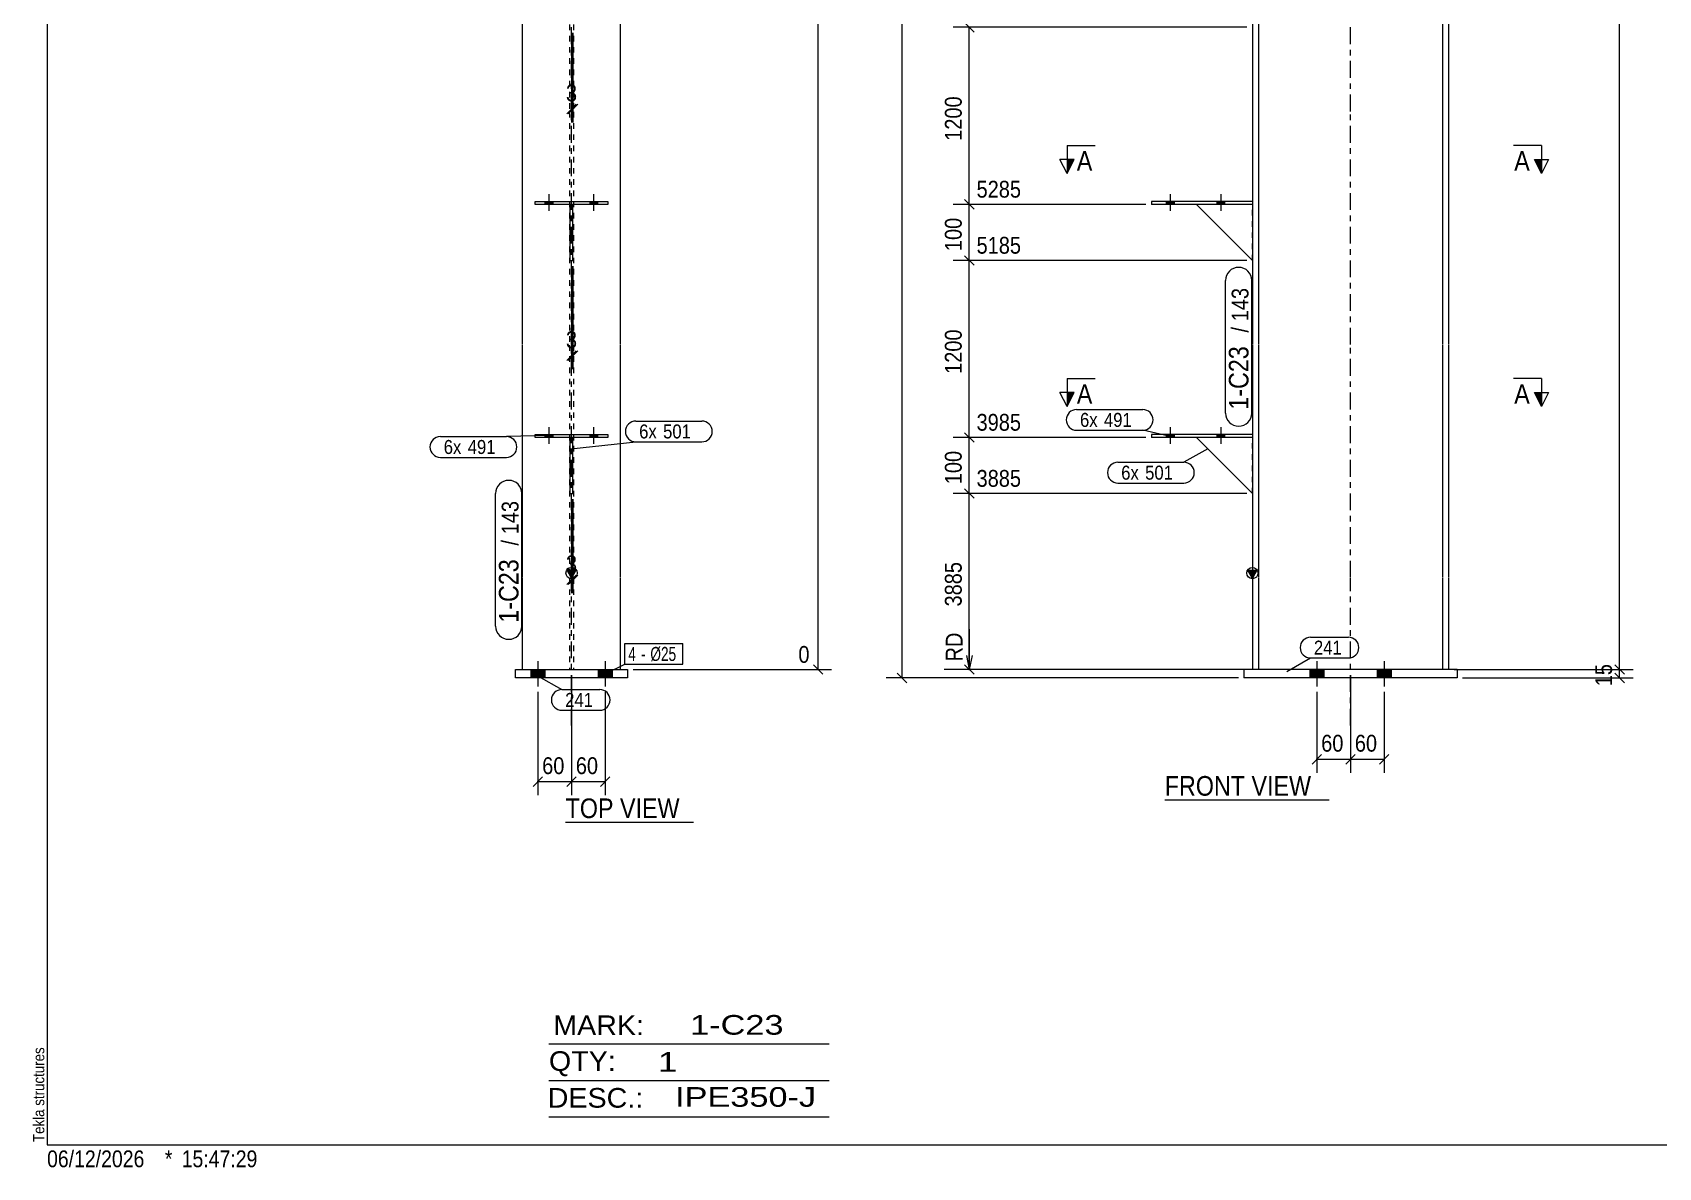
# Model space of a CAD drawing. Header units: millimetres. Extents: x 2 to 579, y 1 to 405.
# Drawn here: x 2.4 to 292.4, y 1 to 203.4 of the extents above; entities that cross this region are included whole.
import ezdxf

# ---------------------------------------------------------------- set-up
doc = ezdxf.new("R2010")
doc.units = ezdxf.units.MM
for name, pattern in [('XKITLINE00', [0]), ('XKITLINE01', [4, 1, -1, 1, -1]), ('XKITLINE03', [6, 3, -1, 1, -1])]:
    doc.linetypes.add(name, pattern=pattern)
for name, color, linetype, lineweight in [('Bolt', 3, 'Continuous', 0), ('BoltMark', 7, 'Continuous', 0), ('Dimensions', 7, 'Continuous', 0), ('DrawingSheet', 5, 'Continuous', 0), ('OtherObjectType', 7, 'Continuous', 0), ('Part', 2, 'Continuous', 0), ('PartMark', 7, 'Continuous', 0), ('Section', 6, 'Continuous', 0)]:
    doc.layers.add(name, color=color, linetype=linetype, lineweight=lineweight)
doc.styles.add('ARIAL', font='ARIAL.TTF')
doc.styles.add('ARIAL_NARROW', font='ARIALN.TTF')

# ---------------------------------------------------------------- blocks, each defined once
blk = doc.blocks.new('*A3')
at = {"layer": 'Bolt'}
for points in [[(232.73, 89.78), (232.73, 88.28), (230.23, 88.28), (230.23, 89.78)], [(232.73, 89.78), (232.73, 88.28), (230.23, 88.28), (230.23, 89.78)], [(244.73, 89.78), (244.73, 88.28), (242.23, 88.28), (242.23, 89.78)], [(244.73, 89.78), (244.73, 88.28), (242.23, 88.28), (242.23, 89.78)]]:
    blk.add_hatch(color=3, dxfattribs=at).paths.add_polyline_path(points, flags=17)
at = {"layer": 'Bolt', "color": 3, "linetype": 'XKITLINE00', "lineweight": 0}
for p, q in [((231.48, 91.28), (231.48, 86.78)), ((231.48, 91.28), (231.48, 86.78)), ((243.48, 91.28), (243.48, 86.78)), ((243.48, 91.28), (243.48, 86.78)), ((230.23, 89.78), (230.23, 88.28)), ((230.23, 89.78), (230.23, 88.28)), ((232.73, 89.78), (232.73, 88.28)), ((232.73, 89.78), (232.73, 88.28)), ((242.23, 89.78), (242.23, 88.28)), ((242.23, 89.78), (242.23, 88.28)), ((244.73, 89.78), (244.73, 88.28)), ((244.73, 89.78), (244.73, 88.28))]:
    blk.add_line(p, q, dxfattribs=at)
blk = doc.blocks.new('*A4')
at = {"layer": 'Bolt'}
for points in [[(204.68, 131.18), (204.68, 131.68), (206.08, 131.68), (206.08, 131.18)], [(204.68, 131.18), (204.68, 131.68), (206.08, 131.68), (206.08, 131.18)], [(213.68, 131.18), (213.68, 131.68), (215.08, 131.68), (215.08, 131.18)], [(213.68, 131.18), (213.68, 131.68), (215.08, 131.68), (215.08, 131.18)]]:
    blk.add_hatch(color=3, dxfattribs=at).paths.add_polyline_path(points, flags=17)
at = {"layer": 'Bolt', "color": 3, "linetype": 'XKITLINE00', "lineweight": 0}
for p, q in [((204.68, 131.18), (204.68, 131.68)), ((204.68, 131.18), (204.68, 131.68)), ((205.38, 130.02), (205.38, 133.02)), ((205.38, 130.02), (205.38, 133.02)), ((206.08, 131.18), (206.08, 131.68)), ((206.08, 131.18), (206.08, 131.68)), ((213.68, 131.18), (213.68, 131.68)), ((213.68, 131.18), (213.68, 131.68)), ((214.38, 130.02), (214.38, 133.02)), ((214.38, 130.02), (214.38, 133.02)), ((215.08, 131.18), (215.08, 131.68)), ((215.08, 131.18), (215.08, 131.68))]:
    blk.add_line(p, q, dxfattribs=at)
blk = doc.blocks.new('*A5')
at = {"layer": 'Bolt'}
for points in [[(204.68, 172.76), (204.68, 173.26), (206.08, 173.26), (206.08, 172.76)], [(204.68, 172.76), (204.68, 173.26), (206.08, 173.26), (206.08, 172.76)], [(213.68, 172.76), (213.68, 173.26), (215.08, 173.26), (215.08, 172.76)], [(213.68, 172.76), (213.68, 173.26), (215.08, 173.26), (215.08, 172.76)]]:
    blk.add_hatch(color=3, dxfattribs=at).paths.add_polyline_path(points, flags=17)
at = {"layer": 'Bolt', "color": 3, "linetype": 'XKITLINE00', "lineweight": 0}
for p, q in [((205.38, 171.6), (205.38, 174.6)), ((205.38, 171.6), (205.38, 174.6)), ((214.38, 171.6), (214.38, 174.6)), ((214.38, 171.6), (214.38, 174.6)), ((204.68, 172.76), (204.68, 173.26)), ((204.68, 172.76), (204.68, 173.26)), ((206.08, 172.76), (206.08, 173.26)), ((206.08, 172.76), (206.08, 173.26)), ((213.68, 172.76), (213.68, 173.26)), ((213.68, 172.76), (213.68, 173.26)), ((215.08, 172.76), (215.08, 173.26)), ((215.08, 172.76), (215.08, 173.26))]:
    blk.add_line(p, q, dxfattribs=at)
blk = doc.blocks.new('*A10')
at = {"layer": 'Part'}
blk.add_hatch(color=2, dxfattribs=at).paths.add_polyline_path([(219.18, 107.49), (220.78, 107.49), (219.98, 106.09)], flags=17)
at = {"layer": 'Part', "color": 7, "linetype": 'XKITLINE03', "lineweight": 0}
for p, q in [((237.48, 314.08), (237.48, 374.34)), ((237.48, 272.5), (237.48, 313.98)), ((237.48, 230.92), (237.48, 272.4)), ((237.48, 189.34), (237.48, 230.82)), ((237.48, 147.76), (237.48, 189.24)), ((237.48, 106.18), (237.48, 147.66)), ((237.48, 79.78), (237.48, 106.08))]:
    blk.add_line(p, q, dxfattribs=at)
at = {"layer": 'Part', "color": 7, "linetype": 'XKITLINE01', "lineweight": 0}
for p, q in [((219.98, 365.26), (219.98, 363.29)), ((219.98, 365.26), (221.08, 365.26)), ((219.98, 363.41), (221.08, 363.41)), ((221.08, 365.26), (221.08, 363.29)), ((221.08, 364.37), (253.88, 364.37)), ((221.08, 364.3), (253.88, 364.3)), ((253.88, 365.26), (253.88, 363.29)), ((253.88, 365.26), (254.98, 365.26)), ((253.88, 363.41), (254.98, 363.41)), ((254.98, 365.26), (254.98, 363.29)), ((254.98, 89.78), (219.98, 89.78))]:
    blk.add_line(p, q, dxfattribs=at)
at = {"layer": 'Part', "color": 2, "linetype": 'XKITLINE00', "lineweight": 0}
for p, q in [((219.98, 363.29), (219.98, 314.08)), ((221.08, 363.29), (221.08, 314.08)), ((253.88, 363.29), (253.88, 314.08)), ((254.98, 363.29), (254.98, 314.08)), ((219.98, 313.98), (219.98, 272.5)), ((221.08, 313.98), (221.08, 272.5)), ((253.88, 313.98), (253.88, 272.5)), ((254.98, 313.98), (254.98, 272.5)), ((219.98, 272.4), (219.98, 230.92)), ((221.08, 272.4), (221.08, 230.92)), ((253.88, 272.4), (253.88, 230.92)), ((254.98, 272.4), (254.98, 230.92)), ((219.98, 230.82), (219.98, 189.34)), ((221.08, 230.82), (221.08, 189.34)), ((253.88, 230.82), (253.88, 189.34)), ((254.98, 230.82), (254.98, 189.34)), ((219.98, 189.24), (219.98, 147.76)), ((221.08, 189.24), (221.08, 147.76)), ((253.88, 189.24), (253.88, 147.76)), ((254.98, 189.24), (254.98, 147.76)), ((219.98, 147.66), (219.98, 106.18)), ((221.08, 147.66), (221.08, 106.18)), ((253.88, 147.66), (253.88, 106.18)), ((254.98, 147.66), (254.98, 106.18)), ((219.98, 106.09), (219.18, 107.49)), ((219.18, 107.49), (220.78, 107.49)), ((220.78, 107.49), (219.98, 106.09)), ((219.98, 106.08), (219.98, 89.78)), ((221.08, 106.08), (221.08, 89.78)), ((253.88, 106.08), (253.88, 89.78)), ((254.98, 106.08), (254.98, 89.78))]:
    blk.add_line(p, q, dxfattribs=at)
blk.add_circle((219.98, 106.99), 1, dxfattribs=at)
blk = doc.blocks.new('*A12')
at = {"layer": 'Part', "color": 2, "linetype": 'XKITLINE00', "lineweight": 0}
for p, q in [((256.48, 89.78), (218.48, 89.78)), ((218.48, 89.78), (218.48, 88.28)), ((256.48, 88.28), (218.48, 88.28)), ((256.48, 89.78), (256.48, 88.28))]:
    blk.add_line(p, q, dxfattribs=at)
blk = doc.blocks.new('*A13')
at = {"layer": 'Part', "color": 2, "linetype": 'XKITLINE00', "lineweight": 0}
blk.add_line((209.98, 131.18), (219.98, 121.18), dxfattribs=at)
at = {"layer": 'Part', "color": 7, "linetype": 'XKITLINE01', "lineweight": 0}
for p, q in [((219.98, 131.18), (209.98, 131.18)), ((219.98, 121.18), (219.98, 131.18))]:
    blk.add_line(p, q, dxfattribs=at)
blk = doc.blocks.new('*A14')
at = {"layer": 'Part', "color": 2, "linetype": 'XKITLINE00', "lineweight": 0}
for p, q in [((219.98, 131.68), (201.98, 131.68)), ((201.98, 131.68), (201.98, 131.18)), ((219.98, 131.18), (201.98, 131.18))]:
    blk.add_line(p, q, dxfattribs=at)
at = {"layer": 'Part', "color": 7, "linetype": 'XKITLINE01', "lineweight": 0}
blk.add_line((219.98, 131.68), (219.98, 131.18), dxfattribs=at)
blk = doc.blocks.new('*A15')
at = {"layer": 'Part', "color": 2, "linetype": 'XKITLINE00', "lineweight": 0}
for p, q in [((219.98, 173.26), (201.98, 173.26)), ((201.98, 173.26), (201.98, 172.76)), ((219.98, 172.76), (201.98, 172.76))]:
    blk.add_line(p, q, dxfattribs=at)
at = {"layer": 'Part', "color": 7, "linetype": 'XKITLINE01', "lineweight": 0}
blk.add_line((219.98, 173.26), (219.98, 172.76), dxfattribs=at)
blk = doc.blocks.new('*A16')
at = {"layer": 'Part', "color": 2, "linetype": 'XKITLINE00', "lineweight": 0}
blk.add_line((209.98, 172.76), (219.98, 162.76), dxfattribs=at)
at = {"layer": 'Part', "color": 7, "linetype": 'XKITLINE01', "lineweight": 0}
for p, q in [((219.98, 172.76), (209.98, 172.76)), ((219.98, 162.76), (219.98, 172.76))]:
    blk.add_line(p, q, dxfattribs=at)
blk = doc.blocks.new('*A26')
at = {"layer": 'Bolt'}
for points in [[(93.78, 89.78), (93.78, 88.28), (91.28, 88.28), (91.28, 89.78)], [(93.78, 89.78), (93.78, 88.28), (91.28, 88.28), (91.28, 89.78)], [(105.78, 89.78), (105.78, 88.28), (103.28, 88.28), (103.28, 89.78)], [(105.78, 89.78), (105.78, 88.28), (103.28, 88.28), (103.28, 89.78)]]:
    blk.add_hatch(color=3, dxfattribs=at).paths.add_polyline_path(points, flags=17)
at = {"layer": 'Bolt', "color": 3, "linetype": 'XKITLINE00', "lineweight": 0}
for p, q in [((92.53, 91.28), (92.53, 86.78)), ((92.53, 91.28), (92.53, 86.78)), ((104.53, 91.28), (104.53, 86.78)), ((104.53, 91.28), (104.53, 86.78)), ((91.28, 89.78), (91.28, 88.28)), ((91.28, 89.78), (91.28, 88.28)), ((93.78, 89.78), (93.78, 88.28)), ((93.78, 89.78), (93.78, 88.28)), ((103.28, 89.78), (103.28, 88.28)), ((103.28, 89.78), (103.28, 88.28)), ((105.78, 89.78), (105.78, 88.28)), ((105.78, 89.78), (105.78, 88.28))]:
    blk.add_line(p, q, dxfattribs=at)
blk = doc.blocks.new('*A27')
at = {"layer": 'Bolt'}
for points in [[(95.23, 131.68), (95.23, 131.18), (93.83, 131.18), (93.83, 131.68)], [(95.23, 131.68), (95.23, 131.18), (93.83, 131.18), (93.83, 131.68)], [(103.23, 131.68), (103.23, 131.18), (101.83, 131.18), (101.83, 131.68)], [(103.23, 131.68), (103.23, 131.18), (101.83, 131.18), (101.83, 131.68)]]:
    blk.add_hatch(color=3, dxfattribs=at).paths.add_polyline_path(points, flags=17)
at = {"layer": 'Bolt', "color": 3, "linetype": 'XKITLINE00', "lineweight": 0}
for p, q in [((93.83, 131.18), (93.83, 131.68)), ((93.83, 131.18), (93.83, 131.68)), ((94.53, 130.02), (94.53, 133.02)), ((94.53, 130.02), (94.53, 133.02)), ((95.23, 131.18), (95.23, 131.68)), ((95.23, 131.18), (95.23, 131.68)), ((101.83, 131.18), (101.83, 131.68)), ((101.83, 131.18), (101.83, 131.68)), ((102.53, 130.02), (102.53, 133.02)), ((102.53, 130.02), (102.53, 133.02)), ((103.23, 131.18), (103.23, 131.68)), ((103.23, 131.18), (103.23, 131.68))]:
    blk.add_line(p, q, dxfattribs=at)
blk = doc.blocks.new('*A28')
at = {"layer": 'Bolt'}
for points in [[(95.23, 173.26), (95.23, 172.76), (93.83, 172.76), (93.83, 173.26)], [(95.23, 173.26), (95.23, 172.76), (93.83, 172.76), (93.83, 173.26)], [(103.23, 173.26), (103.23, 172.76), (101.83, 172.76), (101.83, 173.26)], [(103.23, 173.26), (103.23, 172.76), (101.83, 172.76), (101.83, 173.26)]]:
    blk.add_hatch(color=3, dxfattribs=at).paths.add_polyline_path(points, flags=17)
at = {"layer": 'Bolt', "color": 3, "linetype": 'XKITLINE00', "lineweight": 0}
for p, q in [((94.53, 171.6), (94.53, 174.6)), ((94.53, 171.6), (94.53, 174.6)), ((102.53, 171.6), (102.53, 174.6)), ((102.53, 171.6), (102.53, 174.6)), ((93.83, 172.76), (93.83, 173.26)), ((93.83, 172.76), (93.83, 173.26)), ((95.23, 172.76), (95.23, 173.26)), ((95.23, 172.76), (95.23, 173.26)), ((101.83, 172.76), (101.83, 173.26)), ((101.83, 172.76), (101.83, 173.26)), ((103.23, 172.76), (103.23, 173.26)), ((103.23, 172.76), (103.23, 173.26))]:
    blk.add_line(p, q, dxfattribs=at)
blk = doc.blocks.new('*A33')
at = {"layer": 'Part'}
blk.add_hatch(color=2, dxfattribs=at).paths.add_polyline_path([(97.73, 107.49), (99.33, 107.49), (98.53, 106.09)], flags=17)
at = {"layer": 'Part', "color": 7, "linetype": 'XKITLINE03', "lineweight": 0}
for p, q in [((98.53, 314.08), (98.53, 374.34)), ((98.53, 272.5), (98.53, 313.98)), ((98.53, 230.92), (98.53, 272.4)), ((98.53, 189.34), (98.53, 230.82)), ((98.53, 147.76), (98.53, 189.24)), ((98.53, 106.18), (98.53, 147.66)), ((98.53, 79.78), (98.53, 106.08))]:
    blk.add_line(p, q, dxfattribs=at)
at = {"layer": 'Part', "color": 2, "linetype": 'XKITLINE00', "lineweight": 0}
for p, q in [((89.78, 314.08), (89.78, 365.26)), ((107.28, 314.08), (107.28, 363.41)), ((89.78, 272.5), (89.78, 313.98)), ((107.28, 272.5), (107.28, 313.98)), ((89.78, 230.92), (89.78, 272.4)), ((107.28, 230.92), (107.28, 272.4)), ((89.78, 189.34), (89.78, 230.82)), ((107.28, 189.34), (107.28, 230.82)), ((89.78, 147.76), (89.78, 189.24)), ((107.28, 147.76), (107.28, 189.24)), ((89.78, 106.18), (89.78, 147.66)), ((107.28, 106.18), (107.28, 147.66)), ((98.53, 106.09), (97.73, 107.49)), ((97.73, 107.49), (99.33, 107.49)), ((99.33, 107.49), (98.53, 106.09)), ((89.78, 89.78), (89.78, 106.08)), ((107.28, 89.78), (107.28, 106.08))]:
    blk.add_line(p, q, dxfattribs=at)
at = {"layer": 'Part', "color": 7, "linetype": 'XKITLINE01', "lineweight": 0}
for p, q in [((107.28, 363.41), (89.78, 365.26)), ((98.18, 364.37), (98.18, 314.08)), ((98.88, 364.3), (98.88, 314.08)), ((98.18, 313.98), (98.18, 272.5)), ((98.88, 313.98), (98.88, 272.5)), ((98.18, 272.4), (98.18, 230.92)), ((98.88, 272.4), (98.88, 230.92)), ((98.18, 230.82), (98.18, 189.34)), ((98.88, 230.82), (98.88, 189.34)), ((98.18, 189.24), (98.18, 147.76)), ((98.88, 189.24), (98.88, 147.76)), ((98.18, 147.66), (98.18, 106.18)), ((98.88, 147.66), (98.88, 106.18)), ((98.18, 106.08), (98.18, 89.78)), ((98.88, 106.08), (98.88, 89.78)), ((89.78, 89.78), (107.28, 89.78))]:
    blk.add_line(p, q, dxfattribs=at)
at = {"layer": 'Part', "color": 2, "linetype": 'XKITLINE00', "lineweight": 0}
blk.add_circle((98.53, 106.99), 1, dxfattribs=at)
blk = doc.blocks.new('*A35')
at = {"layer": 'Part', "color": 2, "linetype": 'XKITLINE00', "lineweight": 0}
for p, q in [((88.53, 88.28), (88.53, 89.78)), ((88.53, 89.78), (108.53, 89.78)), ((108.53, 88.28), (88.53, 88.28)), ((108.53, 89.78), (108.53, 88.28))]:
    blk.add_line(p, q, dxfattribs=at)
blk = doc.blocks.new('*A36')
at = {"layer": 'Part', "color": 2, "linetype": 'XKITLINE00', "lineweight": 0}
for p, q in [((98.28, 121.18), (98.28, 131.18)), ((98.78, 121.18), (98.78, 131.18)), ((98.28, 121.18), (98.78, 121.18))]:
    blk.add_line(p, q, dxfattribs=at)
at = {"layer": 'Part', "color": 7, "linetype": 'XKITLINE01', "lineweight": 0}
for p, q in [((98.28, 131.18), (98.78, 131.18)), ((98.78, 131.18), (98.28, 131.18))]:
    blk.add_line(p, q, dxfattribs=at)
blk = doc.blocks.new('*A37')
at = {"layer": 'Part', "color": 2, "linetype": 'XKITLINE00', "lineweight": 0}
for p, q in [((92.03, 131.68), (105.03, 131.68)), ((92.03, 131.18), (92.03, 131.68)), ((105.03, 131.18), (92.03, 131.18)), ((105.03, 131.68), (105.03, 131.18))]:
    blk.add_line(p, q, dxfattribs=at)
blk = doc.blocks.new('*A38')
at = {"layer": 'Part', "color": 2, "linetype": 'XKITLINE00', "lineweight": 0}
for p, q in [((92.03, 173.26), (105.03, 173.26)), ((92.03, 172.76), (92.03, 173.26)), ((105.03, 172.76), (92.03, 172.76)), ((105.03, 173.26), (105.03, 172.76))]:
    blk.add_line(p, q, dxfattribs=at)
blk = doc.blocks.new('*A39')
at = {"layer": 'Part', "color": 2, "linetype": 'XKITLINE00', "lineweight": 0}
for p, q in [((98.28, 162.76), (98.28, 172.76)), ((98.78, 162.76), (98.78, 172.76)), ((98.28, 162.76), (98.78, 162.76))]:
    blk.add_line(p, q, dxfattribs=at)
at = {"layer": 'Part', "color": 7, "linetype": 'XKITLINE01', "lineweight": 0}
for p, q in [((98.28, 172.76), (98.78, 172.76)), ((98.78, 172.76), (98.28, 172.76))]:
    blk.add_line(p, q, dxfattribs=at)
blk = doc.blocks.new('*A52')
at = {"layer": 'DrawingSheet', "color": 5, "linetype": 'XKITLINE00', "lineweight": 0}
for p, q in [((5, 405), (5, 5)), ((5, 5), (579, 5))]:
    blk.add_line(p, q, dxfattribs=at)
at = {"layer": 'DrawingSheet', "color": 5, "style": 'ARIAL', "width": 0.85}
blk.add_text('Tekla structures', height=2, rotation=90, dxfattribs=at).set_placement((4.5, 5.5))
blk = doc.blocks.new('*A56')
at = {"layer": 'OtherObjectType', "color": 6, "linetype": 'XKITLINE00', "lineweight": 0}
for p, q in [((94.5, 23), (144.5, 23)), ((94.5, 16.5), (144.5, 16.5)), ((94.5, 10), (144.5, 10))]:
    blk.add_line(p, q, dxfattribs=at)
at = {"layer": 'OtherObjectType', "color": 6, "style": 'ARIAL_NARROW'}
for s, width, p in [('MARK:', 1.275, (95.27, 24.58)), ('1-C23', 1.525501, (119.69, 24.65)), ('QTY:', 1.275, (94.5, 18.19)), ('1', 1.525501, (113.99, 18.05)), ('DESC.:', 1.275, (94.29, 11.63)), ('IPE350-J', 1.525501, (117, 11.79))]:
    blk.add_text(s, height=3.5, dxfattribs=dict(at, width=width)).set_placement(p)
blk = doc.blocks.new('*A59')
at = {"layer": 'OtherObjectType', "color": 7, "style": 'ARIAL_NARROW', "width": 1.008832}
for s, p in [('06/12/2026', (4.99, 1)), ('*', (26, 1)), ('15:47:29', (29, 1))]:
    blk.add_text(s, height=3, dxfattribs=at).set_placement(p)
blk = doc.blocks.new('*A60')
at = {"layer": 'Dimensions', "color": 7, "linetype": 'XKITLINE00', "lineweight": 0}
for p, q in [((217.73, 366.58), (154.63, 366.58)), ((156.63, 367.43), (158.33, 365.73)), ((157.48, 88.28), (157.48, 366.58)), ((217.48, 88.28), (154.63, 88.28)), ((156.63, 89.12), (158.33, 87.43))]:
    blk.add_line(p, q, dxfattribs=at)
at = {"layer": 'Dimensions', "color": 3}
for p in [(157.48, 366.58), (157.48, 88.28)]:
    blk.add_point(p, dxfattribs=at)
at = {"layer": 'Dimensions', "color": 3, "style": 'ARIAL', "width": 0.85}
blk.add_text('10775', height=3, rotation=90.0002, dxfattribs=at).set_placement((156.13, 221.86))
blk = doc.blocks.new('*A61')
at = {"layer": 'Dimensions', "color": 7, "linetype": 'XKITLINE00', "lineweight": 0}
for p, q in [((284.63, 90.62), (286.33, 88.93)), ((255.98, 89.78), (287.88, 89.78)), ((257.48, 88.28), (287.88, 88.28)), ((284.63, 89.12), (286.33, 87.43)), ((285.48, 88.28), (285.48, 89.78))]:
    blk.add_line(p, q, dxfattribs=at)
at = {"layer": 'Dimensions', "color": 3}
for p in [(285.48, 89.78), (285.48, 88.28)]:
    blk.add_point(p, dxfattribs=at)
at = {"layer": 'Dimensions', "color": 3, "style": 'ARIAL', "width": 0.85}
blk.add_text('15', height=3, rotation=90.0002, dxfattribs=at).set_placement((284.13, 86.8))
blk = doc.blocks.new('*A62')
at = {"layer": 'Dimensions', "color": 7, "linetype": 'XKITLINE00', "lineweight": 0}
for p, q in [((218.98, 204.34), (166.63, 204.34)), ((168.63, 205.18), (170.33, 203.49)), ((169.48, 172.76), (169.48, 204.34)), ((200.98, 172.76), (166.63, 172.76)), ((168.63, 173.6), (170.33, 171.91))]:
    blk.add_line(p, q, dxfattribs=at)
at = {"layer": 'Dimensions', "color": 3}
for p in [(169.48, 204.34), (169.48, 172.76)]:
    blk.add_point(p, dxfattribs=at)
at = {"layer": 'Dimensions', "color": 3, "style": 'ARIAL', "width": 0.85}
blk.add_text('6485', height=3, dxfattribs=at).set_placement((170.78, 205.54))
blk.add_text('1200', height=3, rotation=90.0002, dxfattribs=at).set_placement((168.13, 184.1))
blk = doc.blocks.new('*A71')
at = {"layer": 'Dimensions', "color": 7, "linetype": 'XKITLINE00', "lineweight": 0}
for p, q in [((237.48, 88.78), (237.48, 71.38)), ((231.48, 85.78), (231.48, 71.38)), ((232.33, 74.62), (230.63, 72.93)), ((231.48, 73.78), (237.48, 73.78)), ((238.33, 74.62), (236.63, 72.93))]:
    blk.add_line(p, q, dxfattribs=at)
at = {"layer": 'Dimensions', "color": 3}
for p in [(231.48, 73.78), (237.48, 73.78)]:
    blk.add_point(p, dxfattribs=at)
at = {"layer": 'Dimensions', "color": 3, "style": 'ARIAL', "width": 0.85}
blk.add_text('60', height=3, dxfattribs=at).set_placement((232.25, 75.13))
blk = doc.blocks.new('*A72')
at = {"layer": 'Dimensions', "color": 7, "linetype": 'XKITLINE00', "lineweight": 0}
for p, q in [((237.48, 88.78), (237.48, 71.38)), ((243.48, 85.78), (243.48, 71.38)), ((238.33, 74.62), (236.63, 72.93)), ((237.48, 73.78), (243.48, 73.78)), ((244.33, 74.62), (242.63, 72.93))]:
    blk.add_line(p, q, dxfattribs=at)
at = {"layer": 'Dimensions', "color": 3}
for p in [(237.48, 73.78), (243.48, 73.78)]:
    blk.add_point(p, dxfattribs=at)
at = {"layer": 'Dimensions', "color": 3, "style": 'ARIAL', "width": 0.85}
blk.add_text('60', height=3, dxfattribs=at).set_placement((238.25, 75.13))
blk = doc.blocks.new('*A76')
at = {"layer": 'PartMark', "color": 7, "linetype": 'XKITLINE00', "lineweight": 0}
for p, q in [((230.35, 95.54), (237.11, 95.54)), ((226.11, 89.45), (230.35, 91.84)), ((230.35, 91.84), (237.11, 91.84))]:
    blk.add_line(p, q, dxfattribs=at)
for centre, start, end in [((230.35, 93.69), 90, 270), ((237.11, 93.69), 270, 90)]:
    blk.add_arc(centre, 1.85, start, end, dxfattribs=at)
at = {"layer": 'PartMark', "color": 3, "style": 'ARIAL', "width": 0.85}
blk.add_text('241', height=2.5, dxfattribs=at).set_placement((230.95, 92.44))
blk = doc.blocks.new('*A78')
at = {"layer": 'PartMark', "color": 7, "linetype": 'XKITLINE00', "lineweight": 0}
for p, q in [((215.18, 135.53), (215.18, 159.17)), ((219.88, 135.53), (219.88, 159.17))]:
    blk.add_line(p, q, dxfattribs=at)
for centre, start, end in [((217.53, 159.17), 0, 180), ((217.53, 135.53), 180, 0)]:
    blk.add_arc(centre, 2.35, start, end, dxfattribs=at)
at = {"layer": 'PartMark', "color": 3, "style": 'ARIAL', "width": 0.85}
for s, p in [('143', (219.28, 151.9)), ('/', (219.28, 149.89))]:
    blk.add_text(s, height=3, rotation=90.0002, dxfattribs=at).set_placement(p)
at = {"layer": 'PartMark', "color": 1, "style": 'ARIAL', "width": 0.85}
blk.add_text('1-C23', height=3.5, rotation=90.0002, dxfattribs=at).set_placement((219.28, 136.13))
blk = doc.blocks.new('*A79')
at = {"layer": 'PartMark', "color": 7, "linetype": 'XKITLINE00', "lineweight": 0}
for p, q in [((188.63, 136.16), (200.41, 136.16)), ((188.63, 132.46), (200.41, 132.46)), ((205.61, 131.31), (200.41, 132.46))]:
    blk.add_line(p, q, dxfattribs=at)
for centre, start, end in [((188.63, 134.31), 90, 270), ((200.41, 134.31), 270, 90)]:
    blk.add_arc(centre, 1.85, start, end, dxfattribs=at)
at = {"layer": 'PartMark', "color": 3, "style": 'ARIAL', "width": 0.85}
for s, p in [('6x', (189.23, 133.06)), ('491', (193.5, 133.06))]:
    blk.add_text(s, height=2.5, dxfattribs=at).set_placement(p)
blk = doc.blocks.new('*A80')
at = {"layer": 'PartMark', "color": 7, "linetype": 'XKITLINE00', "lineweight": 0}
for p, q in [((212.01, 129.15), (207.76, 126.75)), ((195.98, 126.75), (207.76, 126.75)), ((195.98, 123.05), (207.76, 123.05))]:
    blk.add_line(p, q, dxfattribs=at)
for centre, start, end in [((195.98, 124.9), 90, 270), ((207.76, 124.9), 270, 90)]:
    blk.add_arc(centre, 1.85, start, end, dxfattribs=at)
at = {"layer": 'PartMark', "color": 3, "style": 'ARIAL', "width": 0.85}
for s, p in [('6x', (196.58, 123.65)), ('501', (200.85, 123.65))]:
    blk.add_text(s, height=2.5, dxfattribs=at).set_placement(p)
blk = doc.blocks.new('*A83')
at = {"layer": 'Section'}
for points in [[(188.16, 180.76), (186.91, 178.26), (186.91, 180.76)], [(271.54, 180.76), (271.54, 178.26), (270.29, 180.76)]]:
    blk.add_hatch(color=3, dxfattribs=at).paths.add_polyline_path(points, flags=17)
at = {"layer": 'Section', "color": 1, "linetype": 'XKITLINE00', "lineweight": 0}
for p, q in [((186.91, 183.26), (191.91, 183.26)), ((186.91, 183.26), (186.91, 178.26)), ((271.54, 183.26), (266.54, 183.26)), ((271.54, 183.26), (271.54, 178.26))]:
    blk.add_line(p, q, dxfattribs=at)
at = {"layer": 'Section', "color": 3, "linetype": 'XKITLINE00', "lineweight": 0}
for p, q in [((186.91, 178.26), (185.66, 180.76)), ((188.16, 180.76), (185.66, 180.76)), ((186.91, 178.26), (188.16, 180.76)), ((270.29, 180.76), (272.79, 180.76)), ((271.54, 178.26), (270.29, 180.76)), ((272.79, 180.76), (271.54, 178.26))]:
    blk.add_line(p, q, dxfattribs=at)
at = {"layer": 'Section', "color": 7, "style": 'ARIAL', "width": 0.85}
for p in [(188.66, 178.76), (266.68, 178.76)]:
    blk.add_text('A', height=3.5, dxfattribs=at).set_placement(p)
blk = doc.blocks.new('*A84')
at = {"layer": 'Section'}
for points in [[(188.16, 139.18), (186.91, 136.68), (186.91, 139.18)], [(271.54, 139.18), (271.54, 136.68), (270.29, 139.18)]]:
    blk.add_hatch(color=3, dxfattribs=at).paths.add_polyline_path(points, flags=17)
at = {"layer": 'Section', "color": 1, "linetype": 'XKITLINE00', "lineweight": 0}
for p, q in [((186.91, 141.68), (191.91, 141.68)), ((186.91, 141.68), (186.91, 136.68)), ((271.54, 141.68), (266.54, 141.68)), ((271.54, 141.68), (271.54, 136.68))]:
    blk.add_line(p, q, dxfattribs=at)
at = {"layer": 'Section', "color": 3, "linetype": 'XKITLINE00', "lineweight": 0}
for p, q in [((186.91, 136.68), (185.66, 139.18)), ((188.16, 139.18), (185.66, 139.18)), ((186.91, 136.68), (188.16, 139.18)), ((270.29, 139.18), (272.79, 139.18)), ((271.54, 136.68), (270.29, 139.18)), ((272.79, 139.18), (271.54, 136.68))]:
    blk.add_line(p, q, dxfattribs=at)
at = {"layer": 'Section', "color": 7, "style": 'ARIAL', "width": 0.85}
for p in [(188.66, 137.18), (266.68, 137.18)]:
    blk.add_text('A', height=3.5, dxfattribs=at).set_placement(p)
blk = doc.blocks.new('*A87')
at = {"layer": 'OtherObjectType', "color": 7, "linetype": 'XKITLINE00', "lineweight": 0}
blk.add_line((204.35, 66.53), (233.65, 66.53), dxfattribs=at)
at = {"layer": 'OtherObjectType', "color": 7, "style": 'ARIAL', "width": 0.85}
blk.add_text('FRONT VIEW', height=3.5, dxfattribs=at).set_placement((204.35, 67.28))
blk = doc.blocks.new('*A88')
at = {"layer": 'Dimensions', "color": 7, "linetype": 'XKITLINE00', "lineweight": 0}
for p, q in [((284.63, 366.11), (286.33, 364.41)), ((255.98, 365.26), (287.88, 365.26)), ((285.48, 89.78), (285.48, 365.26)), ((284.63, 90.62), (286.33, 88.93)), ((255.98, 89.78), (287.88, 89.78))]:
    blk.add_line(p, q, dxfattribs=at)
at = {"layer": 'Dimensions', "color": 3}
for p in [(285.48, 365.26), (285.48, 89.78)]:
    blk.add_point(p, dxfattribs=at)
at = {"layer": 'Dimensions', "color": 3, "style": 'ARIAL', "width": 0.85}
blk.add_text('10747', height=3, rotation=90.0002, dxfattribs=at).set_placement((284.13, 221.95))
blk = doc.blocks.new('*A90')
at = {"layer": 'Dimensions', "color": 7, "linetype": 'XKITLINE00', "lineweight": 0}
for p, q in [((168.63, 122.02), (170.33, 120.33)), ((218.98, 121.18), (166.63, 121.18)), ((169.48, 89.78), (169.48, 121.18)), ((169.48, 97), (169.48, 89.78)), ((168.63, 90.62), (170.33, 88.93)), ((168.98, 92.28), (169.48, 89.78)), ((169.98, 92.28), (169.48, 89.78)), ((218.98, 89.78), (164.98, 89.78)), ((218.98, 89.78), (166.63, 89.78))]:
    blk.add_line(p, q, dxfattribs=at)
at = {"layer": 'Dimensions', "color": 3}
for p in [(169.48, 121.18), (169.48, 89.78)]:
    blk.add_point(p, dxfattribs=at)
at = {"layer": 'Dimensions', "color": 7}
blk.add_point((169.48, 89.78), dxfattribs=at)
at = {"layer": 'Dimensions', "color": 3, "style": 'ARIAL', "width": 0.85}
blk.add_text('3885', height=3, dxfattribs=at).set_placement((170.78, 122.38))
for s, p in [('3885', (168.13, 101.03)), ('RD', (168.28, 91.22))]:
    blk.add_text(s, height=3, rotation=90.0002, dxfattribs=at).set_placement(p)
blk = doc.blocks.new('*A91')
at = {"layer": 'Dimensions', "color": 7, "linetype": 'XKITLINE00', "lineweight": 0}
for p, q in [((200.98, 131.18), (166.63, 131.18)), ((168.63, 132.02), (170.33, 130.33)), ((169.48, 121.18), (169.48, 131.18)), ((168.63, 122.02), (170.33, 120.33)), ((218.98, 121.18), (166.63, 121.18))]:
    blk.add_line(p, q, dxfattribs=at)
at = {"layer": 'Dimensions', "color": 3}
for p in [(169.48, 131.18), (169.48, 121.18)]:
    blk.add_point(p, dxfattribs=at)
at = {"layer": 'Dimensions', "color": 3, "style": 'ARIAL', "width": 0.85}
blk.add_text('3985', height=3, dxfattribs=at).set_placement((170.78, 132.38))
blk.add_text('100', height=3, rotation=90.0002, dxfattribs=at).set_placement((168.13, 122.84))
blk = doc.blocks.new('*A92')
at = {"layer": 'Dimensions', "color": 7, "linetype": 'XKITLINE00', "lineweight": 0}
for p, q in [((218.98, 162.76), (166.63, 162.76)), ((168.63, 163.6), (170.33, 161.91)), ((169.48, 131.18), (169.48, 162.76)), ((200.98, 131.18), (166.63, 131.18)), ((168.63, 132.02), (170.33, 130.33))]:
    blk.add_line(p, q, dxfattribs=at)
at = {"layer": 'Dimensions', "color": 3}
for p in [(169.48, 162.76), (169.48, 131.18)]:
    blk.add_point(p, dxfattribs=at)
at = {"layer": 'Dimensions', "color": 3, "style": 'ARIAL', "width": 0.85}
blk.add_text('5185', height=3, dxfattribs=at).set_placement((170.78, 163.96))
blk.add_text('1200', height=3, rotation=90.0002, dxfattribs=at).set_placement((168.13, 142.52))
blk = doc.blocks.new('*A93')
at = {"layer": 'Dimensions', "color": 7, "linetype": 'XKITLINE00', "lineweight": 0}
for p, q in [((200.98, 172.76), (166.63, 172.76)), ((168.63, 173.6), (170.33, 171.91)), ((169.48, 162.76), (169.48, 172.76)), ((218.98, 162.76), (166.63, 162.76)), ((168.63, 163.6), (170.33, 161.91))]:
    blk.add_line(p, q, dxfattribs=at)
at = {"layer": 'Dimensions', "color": 3}
for p in [(169.48, 172.76), (169.48, 162.76)]:
    blk.add_point(p, dxfattribs=at)
at = {"layer": 'Dimensions', "color": 3, "style": 'ARIAL', "width": 0.85}
blk.add_text('5285', height=3, dxfattribs=at).set_placement((170.78, 173.96))
blk.add_text('100', height=3, rotation=90.0002, dxfattribs=at).set_placement((168.13, 164.42))
blk = doc.blocks.new('*A94')
at = {"layer": 'Dimensions', "color": 7, "linetype": 'XKITLINE00', "lineweight": 0}
for p, q in [((108.28, 363.41), (144.93, 363.41)), ((141.68, 364.26), (143.38, 362.56)), ((142.53, 89.78), (142.53, 363.41)), ((141.68, 90.62), (143.38, 88.93)), ((109.53, 89.78), (144.93, 89.78))]:
    blk.add_line(p, q, dxfattribs=at)
at = {"layer": 'Dimensions', "color": 3}
for p in [(142.53, 363.41), (142.53, 89.78)]:
    blk.add_point(p, dxfattribs=at)
at = {"layer": 'Dimensions', "color": 3, "style": 'ARIAL', "width": 0.85}
for s, p in [('10728', (125.6, 364.61)), ('0', (139, 90.98))]:
    blk.add_text(s, height=3, dxfattribs=at).set_placement(p)
blk.add_text('10728', height=3, rotation=90.0002, dxfattribs=at).set_placement((141.18, 221.03))
blk = doc.blocks.new('*A97')
at = {"layer": 'Dimensions', "color": 7, "linetype": 'XKITLINE00', "lineweight": 0}
for p, q in [((98.53, 88.78), (98.53, 67.38)), ((92.53, 85.78), (92.53, 67.38)), ((93.38, 70.62), (91.68, 68.93)), ((92.53, 69.78), (98.53, 69.78)), ((99.38, 70.62), (97.68, 68.93))]:
    blk.add_line(p, q, dxfattribs=at)
at = {"layer": 'Dimensions', "color": 3}
for p in [(92.53, 69.78), (98.53, 69.78)]:
    blk.add_point(p, dxfattribs=at)
at = {"layer": 'Dimensions', "color": 3, "style": 'ARIAL', "width": 0.85}
blk.add_text('60', height=3, dxfattribs=at).set_placement((93.3, 71.13))
blk = doc.blocks.new('*A98')
at = {"layer": 'Dimensions', "color": 7, "linetype": 'XKITLINE00', "lineweight": 0}
for p, q in [((98.53, 88.78), (98.53, 67.38)), ((104.53, 85.78), (104.53, 67.38)), ((99.38, 70.62), (97.68, 68.93)), ((98.53, 69.78), (104.53, 69.78)), ((105.38, 70.62), (103.68, 68.93))]:
    blk.add_line(p, q, dxfattribs=at)
at = {"layer": 'Dimensions', "color": 3}
for p in [(98.53, 69.78), (104.53, 69.78)]:
    blk.add_point(p, dxfattribs=at)
at = {"layer": 'Dimensions', "color": 3, "style": 'ARIAL', "width": 0.85}
blk.add_text('60', height=3, dxfattribs=at).set_placement((99.3, 71.13))
blk = doc.blocks.new('*A99')
at = {"layer": 'Dimensions', "color": 7, "linetype": 'XKITLINE00', "lineweight": 0}
for p, q in [((98.53, 120.18), (98.53, 103.38)), ((98.78, 120.18), (98.78, 103.38)), ((99.38, 106.62), (97.68, 104.93)), ((99.63, 106.62), (97.93, 104.93)), ((98.53, 105.78), (98.78, 105.78))]:
    blk.add_line(p, q, dxfattribs=at)
at = {"layer": 'Dimensions', "color": 3}
for p in [(98.53, 105.78), (98.78, 105.78)]:
    blk.add_point(p, dxfattribs=at)
at = {"layer": 'Dimensions', "color": 3, "style": 'ARIAL', "width": 0.85}
blk.add_text('3', height=3, dxfattribs=at).set_placement((97.54, 107.13))
blk = doc.blocks.new('*A103')
at = {"layer": 'Dimensions', "color": 7, "linetype": 'XKITLINE00', "lineweight": 0}
for p, q in [((98.53, 203.34), (98.53, 187.38)), ((98.78, 203.34), (98.78, 187.38)), ((99.38, 190.62), (97.68, 188.93)), ((99.63, 190.62), (97.93, 188.93)), ((98.53, 189.78), (98.78, 189.78))]:
    blk.add_line(p, q, dxfattribs=at)
at = {"layer": 'Dimensions', "color": 3}
for p in [(98.53, 189.78), (98.78, 189.78)]:
    blk.add_point(p, dxfattribs=at)
at = {"layer": 'Dimensions', "color": 3, "style": 'ARIAL', "width": 0.85}
blk.add_text('3', height=3, dxfattribs=at).set_placement((97.54, 191.13))
blk = doc.blocks.new('*A104')
at = {"layer": 'Dimensions', "color": 7, "linetype": 'XKITLINE00', "lineweight": 0}
for p, q in [((98.53, 161.76), (98.53, 143.38)), ((98.78, 161.76), (98.78, 143.38)), ((99.38, 146.62), (97.68, 144.93)), ((99.63, 146.62), (97.93, 144.93)), ((98.53, 145.78), (98.78, 145.78))]:
    blk.add_line(p, q, dxfattribs=at)
at = {"layer": 'Dimensions', "color": 3}
for p in [(98.53, 145.78), (98.78, 145.78)]:
    blk.add_point(p, dxfattribs=at)
at = {"layer": 'Dimensions', "color": 3, "style": 'ARIAL', "width": 0.85}
blk.add_text('3', height=3, dxfattribs=at).set_placement((97.54, 147.13))
blk = doc.blocks.new('*A107')
at = {"layer": 'BoltMark', "color": 7, "linetype": 'XKITLINE00', "lineweight": 0}
for p, q in [((108.06, 94.41), (118.36, 94.41)), ((108.06, 90.71), (108.06, 94.41)), ((118.36, 90.71), (118.36, 94.41)), ((104.53, 89.03), (108.06, 90.71)), ((108.06, 90.71), (118.36, 90.71))]:
    blk.add_line(p, q, dxfattribs=at)
at = {"layer": 'BoltMark', "color": 3, "style": 'ARIAL_NARROW', "width": 0.85}
for s, p in [('4', (108.66, 91.31)), ('Ø25', (112.59, 91.31)), ('-', (110.93, 91.31))]:
    blk.add_text(s, height=2.5, dxfattribs=at).set_placement(p)
blk = doc.blocks.new('*A108')
at = {"layer": 'PartMark', "color": 7, "linetype": 'XKITLINE00', "lineweight": 0}
for p, q in [((92.56, 88.61), (96.8, 86.21)), ((96.8, 86.21), (103.56, 86.21)), ((96.8, 82.51), (103.56, 82.51))]:
    blk.add_line(p, q, dxfattribs=at)
for centre, start, end in [((96.8, 84.36), 90, 270), ((103.56, 84.36), 270, 90)]:
    blk.add_arc(centre, 1.85, start, end, dxfattribs=at)
at = {"layer": 'PartMark', "color": 3, "style": 'ARIAL', "width": 0.85}
blk.add_text('241', height=2.5, dxfattribs=at).set_placement((97.4, 83.11))
blk = doc.blocks.new('*A110')
at = {"layer": 'PartMark', "color": 7, "linetype": 'XKITLINE00', "lineweight": 0}
for p, q in [((84.98, 97.53), (84.98, 121.17)), ((89.68, 97.53), (89.68, 121.17))]:
    blk.add_line(p, q, dxfattribs=at)
for centre, start, end in [((87.33, 121.17), 0, 180), ((87.33, 97.53), 180, 0)]:
    blk.add_arc(centre, 2.35, start, end, dxfattribs=at)
at = {"layer": 'PartMark', "color": 3, "style": 'ARIAL', "width": 0.85}
for s, p in [('143', (89.08, 113.9)), ('/', (89.08, 111.89))]:
    blk.add_text(s, height=3, rotation=90.0002, dxfattribs=at).set_placement(p)
at = {"layer": 'PartMark', "color": 1, "style": 'ARIAL', "width": 0.85}
blk.add_text('1-C23', height=3.5, rotation=90.0002, dxfattribs=at).set_placement((89.08, 98.13))
blk = doc.blocks.new('*A111')
at = {"layer": 'PartMark', "color": 7, "linetype": 'XKITLINE00', "lineweight": 0}
for p, q in [((75.14, 131.33), (86.93, 131.33)), ((94.66, 131.55), (86.93, 131.33)), ((75.14, 127.63), (86.93, 127.63))]:
    blk.add_line(p, q, dxfattribs=at)
for centre, start, end in [((75.14, 129.48), 90, 270), ((86.93, 129.48), 270, 90)]:
    blk.add_arc(centre, 1.85, start, end, dxfattribs=at)
at = {"layer": 'PartMark', "color": 3, "style": 'ARIAL', "width": 0.85}
for s, p in [('6x', (75.74, 128.23)), ('491', (80.02, 128.23))]:
    blk.add_text(s, height=2.5, dxfattribs=at).set_placement(p)
blk = doc.blocks.new('*A112')
at = {"layer": 'PartMark', "color": 7, "linetype": 'XKITLINE00', "lineweight": 0}
for p, q in [((110, 134.1), (121.78, 134.1)), ((98.41, 129.15), (110, 130.4)), ((110, 130.4), (121.78, 130.4))]:
    blk.add_line(p, q, dxfattribs=at)
for centre, start, end in [((110, 132.25), 90, 270), ((121.78, 132.25), 270, 90)]:
    blk.add_arc(centre, 1.85, start, end, dxfattribs=at)
at = {"layer": 'PartMark', "color": 3, "style": 'ARIAL', "width": 0.85}
for s, p in [('6x', (110.6, 131)), ('501', (114.87, 131))]:
    blk.add_text(s, height=2.5, dxfattribs=at).set_placement(p)
blk = doc.blocks.new('*A113')
at = {"layer": 'OtherObjectType', "color": 7, "linetype": 'XKITLINE00', "lineweight": 0}
blk.add_line((97.48, 62.53), (120.3, 62.53), dxfattribs=at)
at = {"layer": 'OtherObjectType', "color": 7, "style": 'ARIAL', "width": 0.85}
blk.add_text('TOP VIEW', height=3.5, dxfattribs=at).set_placement((97.48, 63.28))

msp = doc.modelspace()

# ---------------------------------------------------------------- block references
at = {"lineweight": 0}
for name in ['*A52', '*A94', '*A60', '*A88', '*A62', '*A103', '*A83', '*A93', '*A28', '*A5', '*A38', '*A39', '*A15', '*A16', '*A92', '*A104', '*A78', '*A84', '*A112', '*A91', '*A79', '*A111', '*A37', '*A27', '*A36', '*A14', '*A4', '*A13', '*A80', '*A90', '*A110', '*A99', '*A107', '*A76', '*A26', '*A3', '*A61', '*A35', '*A97', '*A108', '*A98', '*A12', '*A71', '*A72', '*A87', '*A113', '*A56', '*A59']:
    msp.add_blockref(name, (0, 0), dxfattribs=at)
at = {"layer": 'Part', "lineweight": 0}
for name in ['*A33', '*A10']:
    msp.add_blockref(name, (0, 0), dxfattribs=at)

doc.saveas('drawing.dxf')
